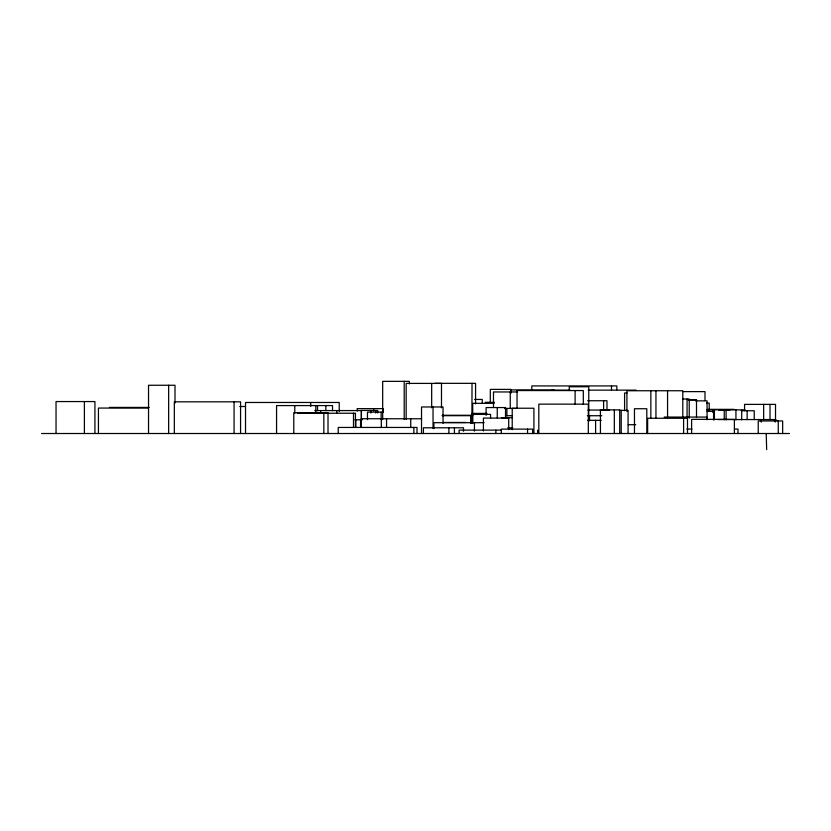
<?xml version="1.0" encoding="UTF-8"?>
<svg xmlns="http://www.w3.org/2000/svg" width="831" height="831" viewBox="0 0 831 831"><rect width="100%" height="100%" fill="white"/><g stroke="black" fill="none" stroke-linecap="round" stroke-linejoin="round"><path stroke-width="1.25" d="M435.06 383.34L475.571 383.34L475.571 403.918M510.972 389.916L554.069 389.916M552.033 390.144L570.128 390.144M588.182 390.144L636.089 390.144M683.196 391.63L705 391.63L705 400.511M517.266 391.962L493.479 391.962L493.479 407.065M627.073 392.99L624.59 392.99L624.59 410.722M682.822 399.025L689.231 399.025L689.231 418.18M474.615 399.451L482.25 399.451L482.25 403.232M688.857 399.701L696.503 399.701L696.503 417.235M688.255 399.981L695.952 399.981M587.631 400.739L606.983 400.739L606.983 409.558M695.526 400.864L707.067 400.864L707.067 419.697M485.179 402.308L494.455 402.308M706.703 403.077L709.207 403.077L709.207 410.68M494.175 403.336L472.714 403.336L472.714 413.391M239.785 406.504L245.571 406.504M109.443 407.419L149.165 407.419M148.541 408.063L98.432 408.063L98.432 433.512M504.531 408.437L515.365 408.437M707.815 409.351L734.043 409.351M706.527 409.776L730.023 409.849M718.483 409.891L745.064 409.891M587.901 410.057L609.59 410.057M619.375 410.358L628.07 410.358L628.07 433.512M314.772 410.566L361.433 410.566L361.433 419.489M741.221 410.743L754.226 410.743L754.226 419.593M707.16 411.407L713.569 411.407L713.569 419.998M383.517 412.124L367.468 412.124L367.468 419.665M297.342 413.236L355.45 413.236L355.45 427.176M471.904 413.412L486.945 413.412M442.248 415.271L472.309 415.271M442.227 415.687L472.932 415.687M505.518 415.697L511.948 415.697M587.372 415.729L601.821 415.729M664.177 417.069L706.88 417.069L706.88 419.593M501.695 417.723L511.979 417.723M361.288 418.731L421.597 418.782M717.963 419.562L775.209 419.562L775.209 422.096M354.941 419.79L362.274 419.79M774.274 420.216L776.808 420.216M587.527 420.33L601.26 420.33M443.64 422.46L465.755 422.46M484.13 422.688L433.896 422.688L433.896 428.703M628.329 424.703L635.757 424.703M507.689 427.923L512.779 427.923M686.801 429.066L691.974 429.066M734.448 429.066L737.99 429.066L737.99 433.512M501.29 430.115L459.107 430.115L459.107 433.512M41.55 433.512L789.45 433.512M766.67 449.654L766.213 433.512M782.657 433.512L782.657 420.964L758.236 420.974L758.236 433.512M778.263 420.974L778.263 433.512M775.52 421.078L775.52 404.385L744.566 404.385L744.566 410.722M770.015 404.385L770.015 419.582M763.658 404.385L763.658 419.582M761.31 419.562L761.31 422.096M747.142 410.743L747.142 419.593M741.709 409.891L741.709 419.842M735.934 409.891L735.934 419.842M734.386 433.512L734.386 419.354L691.61 419.354L691.61 433.512M726.097 409.891L726.097 419.842M724.248 409.849L724.248 419.811M714.411 409.849L714.411 419.811M712.676 409.776L712.676 412.269M687.486 433.512L687.486 418.263L647.64 418.263L647.64 433.512M687.071 399.025L687.071 418.18M683.601 418.263L683.601 433.512M682.802 417.962L682.802 390.747L626.917 390.747L626.917 411.48M667.563 390.747L667.563 417.962M655.95 390.747L655.95 417.962M650.85 390.747L650.85 417.962M646.809 433.512L646.809 408.738L634.468 408.738L634.468 433.512M621.224 410.358L621.224 433.512M619.708 433.512L619.708 409.88L600.429 409.88L600.429 433.512M616.831 389.781L616.831 385.927L531.819 385.927L531.819 389.781M614.327 409.88L614.327 433.512M611.512 385.927L611.512 389.781M603.618 400.739L603.618 409.558M595.598 420.33L595.598 433.512M589.553 415.697L589.553 420.787M588.764 420.87L588.764 386.758L569.266 386.758L569.266 390.549M588.317 433.512L588.317 404.146L538.82 404.146L538.82 433.512M583.31 404.458L583.31 390.56L517.038 390.56L517.038 408.25M575.114 390.56L575.114 404.458M537.626 430.105L537.626 433.512M533.918 433.512L533.918 408.229L512.218 408.229L512.218 429.72M532.619 433.512L532.619 429.118L501.29 429.118L501.29 433.512M527.56 429.118L527.56 433.512M510.888 393.271L510.888 389.386L490.3 389.386L490.3 402.36M510.244 391.962L510.244 408.322M508.707 429.648L508.707 418.076L483.413 418.076L483.413 430.936M506.889 408.437L506.889 415.957M505.518 418.242L505.518 407.564L486.093 407.564L486.093 415.344M497.26 407.564L497.26 417.941M495.868 430.115L495.868 433.512M490.57 418.222L490.57 414.389L472.818 414.389L472.818 423.311M474.449 422.688L474.449 431.102M472.018 383.34L471.904 423.457M470.668 415.687L470.668 423.322M463.49 431.227L463.49 427.788L423.415 427.788L423.415 433.512M454.422 427.788L454.422 433.512M448.885 427.788L448.885 433.512M443.027 423.405L443.027 406.972L421.525 406.972L421.525 433.512M441.49 407.813L441.49 383.403L406.172 383.403L406.172 419.375M433.044 406.972L433.044 428.453M431.673 383.403L431.673 407.813M416.996 433.512L416.996 427.446L338.227 427.446L338.227 433.512M413.869 427.446L413.869 433.512M410.722 418.782L410.722 427.373M409.34 383.891L409.34 381.346L382.675 381.346L382.675 419.51M404.198 381.346L404.198 419.51M386.55 418.782L386.55 427.373M383.153 412.363L383.153 408.634L357.205 408.634L357.205 411.116M381.315 418.731L381.315 427.352M381.149 412.124L381.149 419.665M377.731 413.017L377.731 410.452L361.36 410.452L361.288 427.352M375.695 410.452L375.695 413.017M373.638 408.634L373.638 411.116M370.917 410.452L370.917 413.017M360.561 419.79L360.561 427.269M355.813 419.79L355.813 427.269M353.507 413.236L353.507 427.176M339.225 411.532L339.225 402.474L245.519 402.474L245.519 433.512M336.784 410.566L336.784 413.111M332.525 410.659L332.525 405.58L276.567 405.58L276.567 433.512M328.016 433.512L328.016 412.706L293.779 412.706L293.779 433.512M325.856 405.58L325.856 410.659M323.841 412.706L323.841 433.512M320.693 410.566L320.693 413.111M317.525 405.58L317.525 410.659M315.811 405.58L315.811 413.194M310.742 402.474L310.742 406.359M294.787 405.58L294.787 413.194M240.575 433.512L240.575 401.83L174.333 401.83L174.333 433.512M234.072 401.83L234.072 433.512M174.998 403.035L174.998 385.262L148.541 385.262L148.541 433.512M168.651 385.262L168.651 433.512M94.921 433.512L94.921 401.56L56.041 401.56L56.041 433.512M84.398 401.56L84.398 433.512"/></g></svg>
